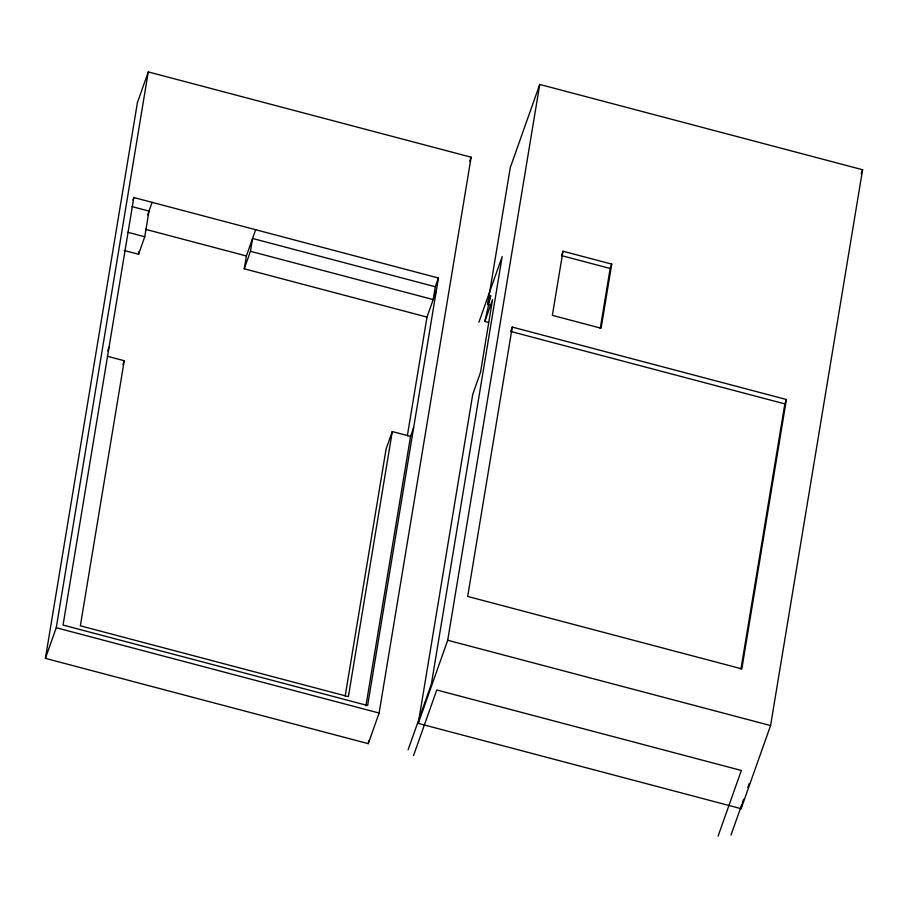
<?xml version="1.0" encoding="UTF-8"?>
<svg xmlns="http://www.w3.org/2000/svg" width="908" height="908" viewBox="0 0 908 908"><rect width="100%" height="100%" fill="white"/><g stroke="black" fill="none" stroke-linecap="round" stroke-linejoin="round"><path stroke-width="1.36" d="M45.4 658.357L137.426 102.536L148.276 71.914L471.139 157.209L379.113 713.041L368.262 743.663L45.4 658.357L56.239 627.734L148.276 71.914M133.828 197.524L63.049 625.067L367.638 705.539L438.416 278.007L133.828 197.524L132.943 200.032M124.203 250.472L138.561 254.263L139.015 251.561M107.269 356.254L124.237 360.737L80.347 625.816L348.388 696.64L392.279 431.55L410.552 436.385L365.924 705.913M138.561 254.263L144.758 236.761L149.003 211.11L132.035 206.627M407.351 435.738L426.998 317.085L244.252 268.791L246.374 255.965L255.67 229.724M250.449 251.3L252.572 238.463L435.318 286.758L433.195 299.583L250.449 251.3L244.252 268.791M345.188 696.005L386.082 449.051L392.279 431.55M368.262 743.663L368.727 740.871M490.082 305.02L487.641 304.373L510.296 167.56L539.738 84.433L862.6 169.739L770.574 725.56L741.132 808.688L418.27 723.381L472.784 394.163L480.525 372.291L492.556 299.606L484.815 321.477L488.47 322.442M484.815 321.477L490.74 295.622L487.641 304.373M418.27 723.381L447.712 640.254L539.738 84.433M512.271 327.084L467.677 596.442L741.813 668.878L786.407 399.509L512.271 327.084L510.727 331.465L784.852 403.89L740.951 669.06M562.983 251.232L552.37 315.36L601.096 328.242L611.72 264.103L562.983 251.232L561.439 255.602L610.165 268.484L600.245 328.435M741.132 808.688L741.836 804.499L730.997 835.031M147.686 214.856L152.101 202.359M107.734 350.908L109.062 347.151M122.909 364.483L124.237 360.737M469.72 161.204L471.139 157.209M435.318 286.758L438.416 278.007M426.998 317.085L436.294 290.832M410.552 436.385L413.651 427.634M478.925 322.192L502.158 256.567L431.368 684.11L408.135 749.736M413.515 755.615L436.759 689.989L741.348 770.472L718.103 836.086M610.165 268.484L611.72 264.103M861.204 173.689L862.6 169.739M784.852 403.89L786.407 399.509M742.301 803.115L743.686 799.222M747.817 787.554L749.191 783.672M145.541 229.327L246.374 255.965M127.79 232.278L144.758 236.761M447.712 640.254L770.574 725.56M56.239 627.734L379.113 713.041"/></g></svg>
